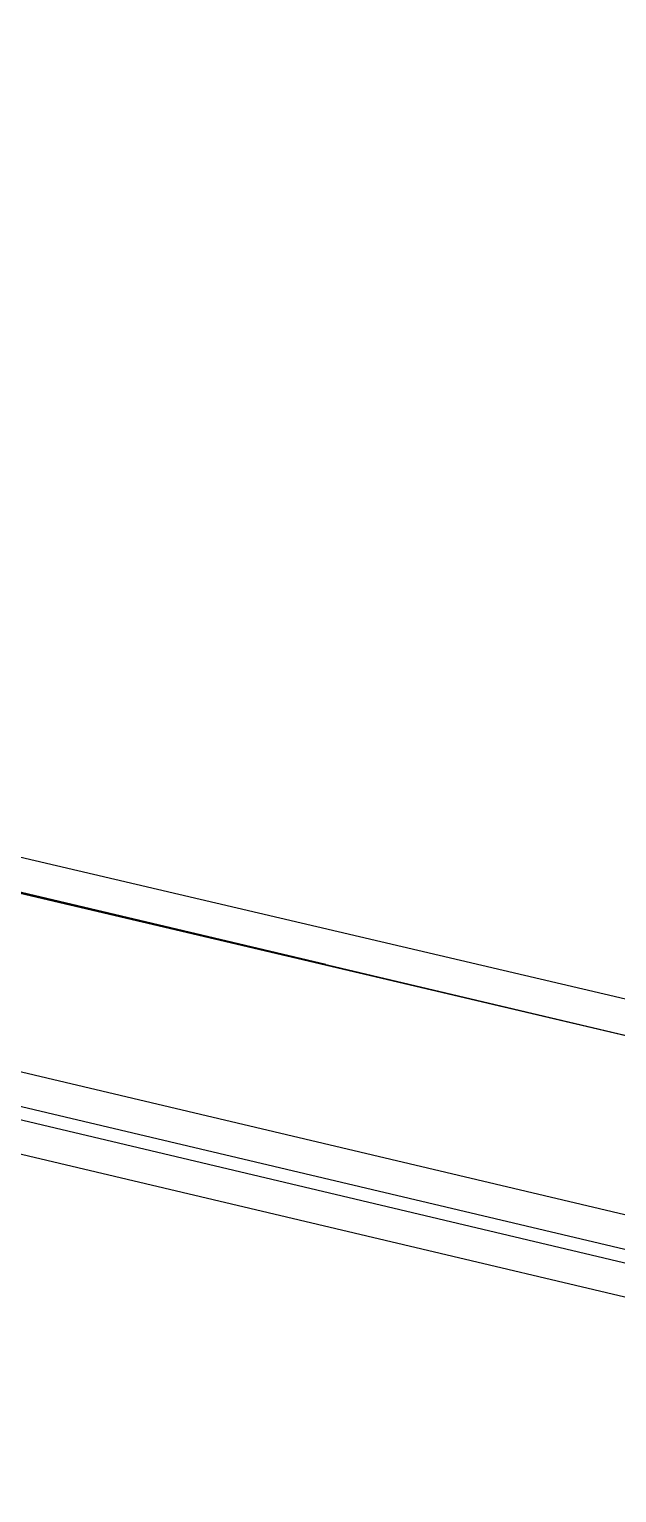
# Model space of a CAD drawing. Header units: feet. Extents: x -84 to 198, y -22 to 181.
# Drawn here: x 125.97 to 128.23, y 109.08 to 114.7 of the extents above; entities that cross this region are included whole.
import ezdxf

# ---------------------------------------------------------------- set-up
doc = ezdxf.new("R2010")
doc.units = ezdxf.units.FT
doc.layers.add('A-AREA-UNIDAD', color=30, linetype='CONTINUOUS')
doc.layers.add('A-LINEA', color=7, linetype='CONTINUOUS')

msp = doc.modelspace()

# ---------------------------------------------------------------- linework, layer by layer
at = {"layer": 'A-AREA-UNIDAD'}
for points in [[(88, 128.2844), (94.848, 126.6844), (94.928, 125.6533), (94.72, 124.8889), (98.688, 124.0178), (98.88, 125.4578), (99.872, 125.4933), (100.032, 124.0533), (99.68, 123.6444), (99.36, 123.6444), (99.36, 122.9333), (98.96, 122.8978), (97.952, 118.3289), (100.08, 117.9733), (100.192, 117.8133), (106.752, 116.2489), (106.752, 115.7689), (106.912, 115.8933), (114.4, 114.0978), (115.488, 114.2044), (123.28, 112.3378), (124.288, 112.3378), (124.352, 111.8933), (135.968, 109.1733)], [(135.76, 108.4089), (135.328, 106.4178), (135.12, 106.1689), (134.112, 106.3644), (133.888, 106.8089), (133.632, 106.4889), (130.592, 107.2178), (130.432, 107.4489), (130.912, 109.4044), (129.84, 109.4578), (114.64, 113.0489), (114.128, 111.0044), (112.128, 111.1644), (111.168, 106.9689), (110.912, 106.9333), (110.848, 105.6533), (109.792, 101.4044), (108.8, 101.4044), (103.712, 102.5778), (103.648, 102.8444), (96.512, 104.5333), (95.52, 100.5689), (94.448, 100.5689), (92.192, 101.0489)]]:
    msp.add_lwpolyline(points, dxfattribs=at)
at = {"layer": 'A-LINEA'}
for p, q in [((114.5733, 114.0711), (131.1067, 110.1644)), ((114.5733, 114.0711), (127.1067, 111.1111)), ((114.4133, 113.4178), (130.96, 109.5111)), ((130.7867, 109.4178), (114.52, 113.2578)), ((114.56, 113.2044), (130.7333, 109.3778))]:
    msp.add_line(p, q, dxfattribs=at)
msp.add_lwpolyline([(103.1067, 159.3911), (103.0667, 159.2178), (102.5733, 157.1111), (102.8667, 156.9378), (100.9867, 148.9911), (103.5867, 148.3778), (103.4267, 147.7244), (111.4267, 145.8444), (113.8133, 145.2711), (117.8667, 144.3111), (114.9067, 131.8311), (119.4533, 130.7511), (119.2933, 130.0978), (122, 129.4578), (128.0267, 128.0444), (124.1867, 111.8044), (124.44, 111.7378), (125.7867, 111.4178), (129.48, 110.5511), (135.96, 109.0178), (135.88, 108.6844), (141.96, 107.2578)], dxfattribs=at)
msp.add_lwpolyline([(103.1067, 159.3911), (103.0667, 159.2178), (102.5733, 157.1111), (102.8667, 156.9378), (100.9867, 148.9911), (103.5867, 148.3778), (103.4267, 147.7244), (111.4267, 145.8444), (113.8133, 145.2711), (117.8667, 144.3111), (114.9067, 131.8311), (119.4533, 130.7511), (119.2933, 130.0978), (122, 129.4578), (128.0267, 128.0444), (124.1867, 111.8044), (124.44, 111.7378), (125.7867, 111.4178), (129.48, 110.5511), (135.96, 109.0178), (135.88, 108.6844), (141.96, 107.2578)], dxfattribs=at)

doc.saveas('drawing.dxf')
